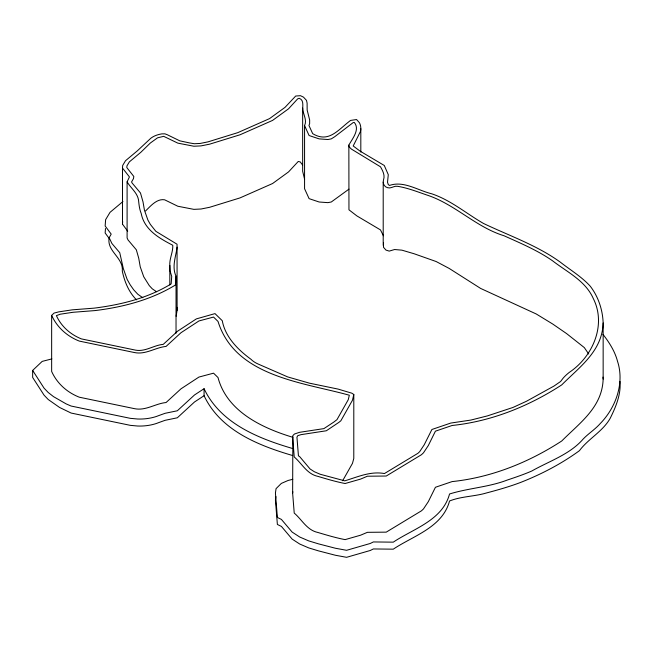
<?xml version="1.0" encoding="UTF-8"?>
<svg xmlns="http://www.w3.org/2000/svg" width="653" height="653" viewBox="0 0 653 653"><rect width="100%" height="100%" fill="white"/><g stroke="black" fill="none" stroke-linecap="round" stroke-linejoin="round"><path stroke-width="0.98" d="M177.11 247.169C175.837 256.735 171.633 266.799 176.032 276.211L175.371 285.051C150.933 299.939 123.229 307.081 95.126 310.575L73.071 312.281L60.28 314.199L56.403 315.636C61.309 326.508 70.475 334.516 81.396 338.899L135.702 350.171C145.423 351.918 153.798 345.184 163.258 344.36L177.477 331.267L196.341 318.901L215 313.611L222.281 320.729C225.212 337.054 238.043 349.837 250.997 359.297A26.846 15.501 0 0 0 258.359 364.129L287.704 376.928L309.424 383.164L338.074 389.09L351.828 393.188L353.804 394.494L352.481 400.224L340.842 420.801L338.801 422.426L326.337 430.768L300.951 434.661L297.727 435.698L296.944 437.175L298.437 455.876L299.58 456.52L310.053 468.952L314.322 471.727L320.19 474.258L344.743 480.845C357.836 476.902 370.349 471.025 384.47 473.539L417.985 453.255L419.642 451.696L424.23 444.783L431.894 429.494L450.766 423.062L470.878 420.067L487.481 415.879L512.948 407.464L526.457 401.269L554.087 385.996L560.576 381.507L563.245 378.022A73.177 42.249 0 0 1 569.253 372.406C592.581 356.922 606.613 325.161 593.397 298.748C585.676 280.896 567.326 272.195 552.716 260.914C537.672 250.393 520.71 243.283 504.067 235.766C476.584 227.334 456.153 205.475 429.323 195.859C418.9 192.382 408.607 188.113 397.71 186.325C394.118 185.493 391.139 188.897 387.604 187.705C384.176 186.848 382.38 183.15 383.523 179.861C385.172 175.2 382.707 170.743 380.479 166.793L351.404 149.08L348.955 146.688L348.857 145.097C352.342 138.665 360.203 129.702 354.318 122.429L353.159 122.601L334.752 136.689L331.267 138.885L327.871 139.522L319.154 138.885L309.106 135.53L304.567 125.613C307.057 120.593 303.751 115.197 302.87 110.202C302.315 106.121 304.38 100.08 299.139 98.277L297.646 98.897L288.544 108.798L272.579 120.405L239.994 134.796L209.637 144.166L201.059 145.888L193.868 146.239L177.845 143.138L163.691 136.338L157.536 137.832L150.329 143.031L140.917 152.214L129.367 161.871L126.943 165.911L126.821 167.592L133.832 176.49L133.457 178.653L131.579 181.926L132.061 182.946L140.477 192.978L143.007 201.85L144.468 210.29L147.872 219.979L150.329 224.371L155.855 231.325L177.045 244.214L177.11 310.289L176.13 316.272M169.813 265.567C169.307 258.58 173.143 252.189 172.776 245.259C159.299 238.312 144.346 229.815 141.219 213.515C139.718 209.899 139.146 206.005 138.738 202.136C138.493 193.402 131.033 188.627 127.098 181.852L129.441 176.914L122.486 168.05L122.682 165.446L125.498 160.744L137.318 150.859L150.819 138.24A20.276 11.705 0 0 1 161.838 133.873L164.915 133.841L167.184 134.681L179.771 140.828L189.46 142.917L194.3 143.733L200.161 143.448L207.907 141.889L237.741 132.665L269.518 118.634L284.969 107.41L295.695 96.032L300.445 95.689L303.474 97.126L306.494 100.366L307.106 103.15L307.147 109.99L309.653 119.981L309.636 123.654L308.967 125.515L312.689 133.653C328.843 143.464 338.221 129.612 350.571 120.421L356.571 119.54L359.485 122.797A36.005 20.79 0 0 1 360.383 131.604L353.208 145.97L360.048 151.112L384.291 165.495L388.29 174.686L387.515 182.22L388.282 184.587L389.506 185.444C403.619 180.448 418.051 190.488 431.617 193.761C450.774 200.112 466.291 213.572 483.571 223.497C509.446 235.831 536.986 245.275 560.413 262.228C570.444 270.073 581.831 276.872 590.353 286.324C598.368 296.846 602.654 309.767 603.152 322.966L603.152 379.067C602.262 407.35 579.709 422.883 561.76 440.979C528.808 462.397 491.391 477.498 452.121 481.588L435.429 487.277L428.303 501.675L423.47 508.94L421.487 510.801L386.233 532.146L367.41 532.326L360.578 535.199L345.119 539.623C335.895 537.852 326.875 535.142 317.889 532.473C306.902 530.179 301.939 519.608 294.225 513.078L292.642 493.235L292.854 435.6L294.454 434.016L299.507 432.327L323.912 428.613L333.756 422.116L336.981 419.642L348.261 399.693L349.331 395.22C302.282 382.168 235.243 376.544 218.012 321.431L213.547 317.064L198.928 320.958L180.987 332.72L166.074 346.425C155.332 347.486 145.717 354.848 134.624 352.579L79.34 341.103C67.186 336.36 57.08 327.406 51.652 315.375L54.068 313.081L58.794 311.865L72.295 309.84L94.081 308.151C121.025 304.755 147.725 298.241 171.159 283.892L171.715 276.464L170.082 270.946L169.813 265.567L169.813 284.953M105.492 228.493L105.149 232.999L109.018 238.206M127.694 231.17L122.486 224.159L122.682 221.547M603.152 322.966C602.262 351.241 579.709 366.782 561.76 384.878C528.808 406.297 491.391 421.389 452.121 425.478L435.429 431.168L428.303 445.566L423.47 452.831L421.487 454.692L386.233 476.037L367.41 476.217L360.578 479.098L345.119 483.514C335.895 481.751 326.875 479.041 317.889 476.364C306.902 474.07 301.939 463.508 294.225 456.969L292.642 437.126M588.712 354.008L584.304 347.584L566.575 333.577L552.716 324.027L536.244 313.979L480.632 288.43L449.264 268.473L436.155 261.535L414.165 253.772L401.93 250.164L394.6 249.519L389.212 251.111L385.988 250.107L383.499 247.291L383.523 242.981M275.925 496.558L275.427 500.076L277.378 524.465L281.41 526.424L292.136 539.092L299.711 544.022L308.689 547.891L318.256 550.805L335.397 555.254L346.596 557.311L370.275 550.479L373.353 548.953L393.261 549.173C413.439 535.672 442.514 527.404 449.542 500.998C461.377 496.247 474.453 496.582 486.624 492.917C498.059 489.913 509.438 486.656 520.498 482.477C541.247 474.339 561.441 463.81 579.431 450.684C588.353 438.677 602.646 431.625 610.196 418.312C615.812 406.966 621.134 394.339 620.007 381.434M292.642 493.235L292.854 491.709M342.645 480.739L352.481 463.344L353.787 458.447L353.804 394.494M136.477 299.817C128.763 292.087 124.535 281.639 122.299 271.117C123.613 257.445 106.496 251.421 109.173 237.692L111.198 234.125L105.149 225.987L105.623 219.677L110.022 212.347L122.927 201.54M145.546 210.992C150.557 206.103 156.802 198.479 164.629 199.802L177.845 206.25L193.868 209.36L201.059 209.009L209.637 207.287L239.994 197.908L272.579 183.526L288.544 171.91L298.25 161.462L300.258 161.928L302.641 165.095M32.65 370.422L44.069 388.16L48.216 392.494L53.538 396.657L66.182 403.913L71.128 406.044L130.322 418.336L137.546 419.006A32.928 19.01 0 0 0 158.875 415.537L165.111 413.3L177.33 410.778L194.512 394.967L204.071 388.698L204.071 395.718L194.512 401.979L177.33 417.789L165.111 420.312L158.875 422.548A32.928 19.01 0 0 1 137.546 426.017L130.322 425.348L71.128 413.055L59.545 407.439L48.216 399.505L44.069 395.171L32.65 377.434L32.65 370.422L42.184 361.395L51.873 358.897M348.971 189.133L331.267 202.006L327.871 202.642L319.154 202.006L309.106 198.651L304.567 188.733L304.567 125.613M292.789 479.302L288.161 480.445L281.345 483.408L276.048 488.664L275.427 493.064L277.378 517.454L281.41 519.413L292.136 532.081L299.711 537.011L308.689 540.88L318.256 543.794L335.397 548.242L346.596 550.299L370.275 543.467L373.353 541.941L393.261 542.161C413.439 528.661 442.514 520.392 449.542 493.986C468.397 488.109 488.599 487.22 507.234 480.061C515.511 477.294 523.796 474.494 531.803 471.009C548.544 461.483 568.363 454.961 581.676 440.693C587.137 434.269 594.663 429.943 600.229 423.568C615.771 407.717 624.676 383.172 617.55 361.387C614.93 351.355 609.29 342.474 602.972 334.36M292.642 448.521C258.074 438.383 220.445 423.348 204.071 388.698M292.642 455.533C258.074 445.403 220.445 430.36 204.071 395.718M292.789 437.29C261.984 428.001 226.869 411.374 218.012 377.54L213.547 373.173L198.928 377.067L180.987 388.829L166.074 402.526C155.332 403.595 145.717 410.957 134.624 408.688L79.34 397.212C67.186 392.469 57.08 383.515 51.652 371.475L51.652 315.375M156.516 291.72L152.255 288.806L149.276 285.606L143.725 276.741L140.24 266.832L138.738 258.245L136.33 249.805L128.021 239.929L127.098 237.961L127.098 181.852M142.852 297.776L137.865 294.291L133.694 289.818L130.118 284.7L127.139 279.362L123.327 268.587L119.744 252.695L111.867 243.43L109.173 237.692M383.417 235.79L380.479 229.905L356.865 215.898L348.955 209.809L348.857 145.097M304.608 179.387L302.657 171.225L302.657 108.104M603.013 377.108L603.152 379.067M177.045 307.334L177.11 310.289M383.205 182.228L383.205 245.348M360.815 128.649L360.815 152.108M176.032 276.211L176.032 333.218M122.486 168.05L122.486 224.159"/></g></svg>
